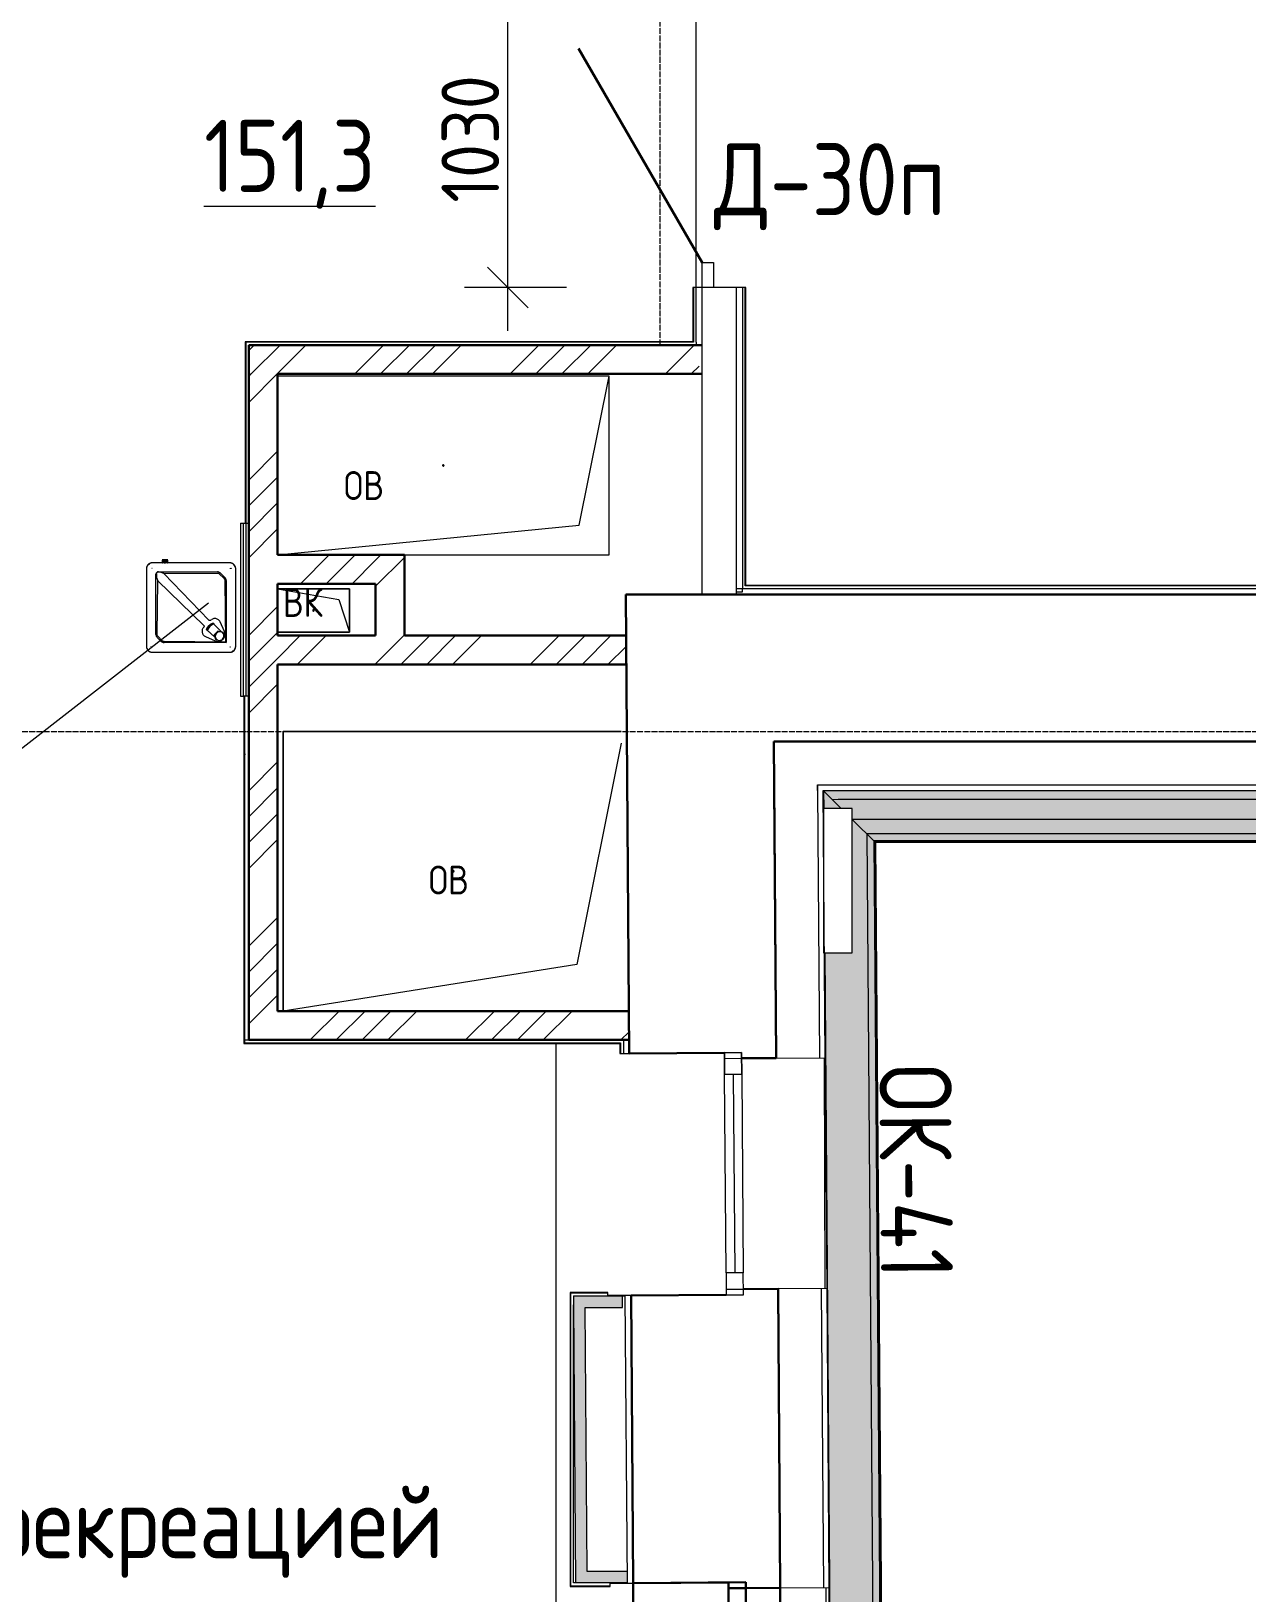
# Model space of a CAD drawing. Header units: millimetres. Extents: x -25149 to 64359, y -29707 to 46678.
# Drawn here: x 46668 to 50885, y 5308 to 10723 of the extents above; entities that cross this region are included whole.
import ezdxf

# ---------------------------------------------------------------- set-up
doc = ezdxf.new("R2010")
doc.units = ezdxf.units.MM
doc.linetypes.add('ADSK_Линия сетки', pattern=[25, 20, -2.5, 0, -2.5])
for name, color, linetype, lineweight in [('_ Окна', 7, 'Continuous', 9), ('Аннотация', 7, 'Continuous', 9), ('Двери', 7, 'Continuous', 9), ('Марки дверей', 7, 'Continuous', 20), ('Марки окон', 7, 'Continuous', 20), ('Марки помещений', 7, 'Continuous', 20), ('Обобщенные модели', 7, 'Continuous', 18), ('Ограждение', 7, 'Continuous', 9), ('Окна', 7, 'Continuous', 9), ('Оси', 7, 'Continuous', 9), ('Перекрытие', 7, 'Continuous', 18), ('Размеры', 7, 'Continuous', 5), ('Сантехника', 7, 'Continuous', 18), ('Стены внутренние', 7, 'Continuous', 18), ('Стены наружные', 7, 'Continuous', 18), ('Стены несущие', 7, 'Continuous', 30), ('Стены отделка', 7, 'Continuous', 30), ('Стены перегородки', 7, 'Continuous', 30), ('Стены штриховка', 7, 'Continuous', 9)]:
    doc.layers.add(name, color=color, linetype=linetype, lineweight=lineweight)
doc.layers.add('Линии', color=7, linetype='Continuous', lineweight=9, true_color=0x00a600)
doc.styles.add('GOST Common_2', font='GOST_Common.ttf', dxfattribs={"width": 0.9, "height": 250})
doc.styles.add('GOST Common_5', font='GOST_Common.ttf', dxfattribs={"width": 0.9, "height": 100})
doc.styles.add('GOST Common_6', font='GOST_Common.ttf', dxfattribs={"width": 0.9, "height": 200})
doc.dimstyles.new('ADSK_Основной_2_мм', dxfattribs={"dimscale": 304.8, "dimtxt": 201.142999, "dimasz": 0.463911, "dimexe": 0.492126, "dimexo": 0.492126, "dimgap": 0.098425, "dimtad": 1, "dimrnd": 0.01, "dimdsep": 46, "dimtxsty": 'GOST Common_6', "dimblk1": 'OBLIQUE', "dimblk2": 'OBLIQUE', "dimsah": 1, "dimcen": 0.09, "dimdle": 0.492126, "dimazin": 2, "dimtfac": 1, "dimtdec": 4, "dimtix": 1, "dimtmove": 0, "dimatfit": 3, "dimfxl": 1, "dimtvp": 1, "dimtolj": 1, "dimtzin": 0, "dimlwd": 20, "dimlwe": 20, "dimarcsym": 2})

# ---------------------------------------------------------------- blocks, each defined once
blk = doc.blocks.new('АС_Дверь_Однопольная_Алюминиевая - 1030х2200 алюм Д31п-3645205-План 2-го этажа')
at = {"layer": 'Двери'}
for p, q in [((-390, -20), (-303, -20)), ((-390, -60), (-390, -20)), ((-303, -20), (-303, -60)), ((553, -20), (640, -20)), ((553, -60), (553, -20)), ((640, -20), (640, -60)), ((-303, -60), (-390, -60)), ((640, -60), (553, -60))]:
    blk.add_line(p, q, dxfattribs=at)
at = {"layer": 'Двери', "lineweight": 30}
blk.add_line((553, -60), (-188.3, -488), dxfattribs=at)
blk = doc.blocks.new('GM_Отверстие прямоугольное _в плите_ - Отверстие-7250459-План 2-го этажа')
at = {"layer": 'Обобщенные модели'}
for p, q in [((-428.3, 323.3), (590, 485)), ((590, 485), (590, -485)), ((590, -485), (590, 485)), ((-581.8, -444), (-428.3, 323.3)), ((590, -485), (-581.5, -485)), ((-581.5, -485), (590, -485))]:
    blk.add_line(p, q, dxfattribs=at)
for start, end in [(360, 180), (180, 360), (60, 165), (300, 360), (195, 270)]:
    blk.add_arc((0, 0), 2.5, start, end, dxfattribs=at)
blk = doc.blocks.new('окна_rehau_однопольное_фрамуга_сверху - 800х2240 _нов_ ОК-41-6199350-План 2-го этажа')
at = {"layer": '_ Окна', "lineweight": 18}
for p, q in [((-420, 75), (-420, 135)), ((-420, 135), (-344, 135)), ((-344, 135), (-344, 75)), ((344, 135), (344, 75)), ((420, 135), (344, 135)), ((420, 75), (420, 135)), ((-344, 75), (-420, 75)), ((344, 75), (420, 75))]:
    blk.add_line(p, q, dxfattribs=at)
at = {"layer": '_ Окна'}
for p, q in [((-400, 75), (-400, 135)), ((400, 75), (400, 135)), ((-344, 105), (344, 105))]:
    blk.add_line(p, q, dxfattribs=at)
at = {"layer": 'Окна'}
for p, q in [((-420, 135), (-420, 75)), ((-344, 135), (-420, 135)), ((-344, 135), (344, 135)), ((420, 135), (344, 135)), ((420, 75), (420, 135)), ((-420, 75), (-344, 75)), ((344, 75), (-344, 75)), ((344, 75), (420, 75))]:
    blk.add_line(p, q, dxfattribs=at)
blk = doc.blocks.new('Ограждение - Ограждение-4657813-План 2-го этажа')
at = {"layer": 'Ограждение', "true_color": 0x373f43, "transparency": 33554432}
for points in [[(49416, 8027.6), (49417, 8027.6), (49415.5, 8089.4)], [(55961.1, 7909.8), (55780.1, 8088.4), (55552.2, 8088.4), (55552.2, 7989.4), (55052.2, 7989.4), (55052.2, 8088.4), (49416.5, 8088.4), (49477.8, 8027.6), (49516, 8027.6), (49516, 7989.7), (49596.5, 7909.8), (55930.6, 7909.8)], [(49660.7, -529.4), (49596.5, 7909.8), (49592.5, 7913.8), (49656.5, -525.2), (49660.5, -529.1)], [(55930.6, 7909.6), (55961.1, 7909.8), (55956.1, 7913.8), (49592.5, 7913.8), (49596.7, 7909.6), (55685.4, 7909.6)]]:
    blk.add_hatch(color=149, dxfattribs=at).paths.add_polyline_path(points)
h = blk.add_hatch(color=149, dxfattribs=at)
h.paths.add_polyline_path([(49660.5, -529.1), (49596.5, 7909.8), (49516, 7989.7), (49516, 7527.6), (49420.8, 7527.6), (49480.6, -349.4), (49649.3, -517.9)])
h.paths.add_polyline_path([(49479.6, -68.3), (49480.6, 431.7), (49579.6, 431.7), (49579.6, -68.3), (49480.6, -68.3)])
h.paths.add_polyline_path([(49417, 8027.6), (49477.8, 8027.6), (49416.5, 8088.4)])
at = {"layer": 'Ограждение'}
for p, q in [((49416, 8027.6), (49415.5, 8089.4)), ((49416.5, 8088.4), (49415.5, 8089.4)), ((49416.5, 8088.4), (49477.8, 8027.6)), ((49477.8, 8027.6), (49416.5, 8088.4)), ((49416.5, 8088.4), (49417, 8027.6)), ((49416.5, 8088.4), (49417, 8027.6)), ((55052.2, 8088.4), (49416.5, 8088.4)), ((55052.2, 8088.4), (49416.5, 8088.4)), ((49516, 7989.7), (49595.2, 7911.1)), ((49596.5, 7909.8), (49516, 7989.7)), ((49595.2, 7911.1), (49591.3, 7915)), ((49591.3, 7915), (49655.3, -523.9)), ((49591.3, 7915), (49592.5, 7913.8)), ((55955.9, 7915), (49591.3, 7915)), ((49592.5, 7913.8), (49595.2, 7911.1)), ((49595.2, 7911.1), (49592.5, 7913.8)), ((49592.5, 7913.8), (49656.5, -525.2)), ((49592.5, 7913.8), (49595.2, 7911.1)), ((55957.1, 7913.8), (49592.5, 7913.8)), ((49593.2, 7913.1), (49592.8, 7913.5)), ((49592.8, 7913.5), (49656.9, -525.5)), ((55957.4, 7913.5), (49592.8, 7913.5)), ((49594.9, 7911.4), (49593.2, 7913.1)), ((49593.2, 7913.1), (49657.2, -525.8)), ((49593.2, 7913.1), (49594.9, 7911.4)), ((55957.8, 7913.1), (49593.2, 7913.1)), ((49595.4, 7910.9), (49594.9, 7911.4)), ((49594.9, 7911.4), (49659, -527.6)), ((55959.6, 7911.4), (49594.9, 7911.4)), ((49595.2, 7911.1), (49659.2, -527.9)), ((49596.5, 7909.8), (49595.2, 7911.1)), ((49595.2, 7911.1), (49596.5, 7909.8)), ((55959.8, 7911.1), (49595.2, 7911.1)), ((49595.4, 7910.9), (49659.4, -528.1)), ((55960, 7910.9), (49595.4, 7910.9)), ((49595.5, 7910.8), (49659.6, -528.2)), ((49595.5, 7910.8), (49596.7, 7909.6)), ((55960.2, 7910.8), (49595.5, 7910.8)), ((49596.5, 7909.8), (49660.5, -529.1)), ((55961.1, 7909.8), (49596.5, 7909.8)), ((49596.7, 7909.6), (49660.7, -529.4)), ((55961.3, 7909.6), (49596.7, 7909.6)), ((49422.5, 7163.5), (49419.8, 7527.6)), ((49420.8, 7527.6), (49480.6, -349.4)), ((49420.8, 7527.6), (49480.6, -349.4)), ((49428.6, 6363.5), (49422.5, 7163.5)), ((49422.5, 7163.5), (49428.6, 6363.5)), ((49436.5, 5326.5), (49428.6, 6363.5)), ((49442.6, 4526.6), (49436.5, 5326.5)), ((49436.5, 5326.5), (49442.6, 4526.6))]:
    blk.add_line(p, q, dxfattribs=at)
blk = doc.blocks.new('Reece_Tap_Wolfen_Drinking-Fountain - 10 L_Stainless Steel-7189108-План 2-го этажа')
at = {"layer": 'Сантехника', "lineweight": 9}
for p, q in [((-100.2, 165.1), (-99.6, 164.5)), ((-90.5, 165.1), (-100.2, 165.1)), ((-99.6, 164.5), (-100.2, 163.9)), ((-100.2, 163.9), (-99.6, 163.3)), ((-90.5, 163.9), (-100.2, 163.9)), ((-99.6, 163.3), (-100.2, 162.7)), ((-100.2, 162.7), (-99.6, 162.1)), ((-90.5, 162.7), (-100.2, 162.7)), ((-90.5, 164.5), (-99.6, 164.5)), ((-90.5, 163.3), (-99.6, 163.3)), ((-98, 165.1), (-90.5, 165.1)), ((-90.5, 165.1), (-83, 165.1)), ((-80.8, 165.1), (-90.5, 165.1)), ((-81.4, 164.5), (-90.5, 164.5)), ((-80.8, 163.9), (-90.5, 163.9)), ((-81.4, 163.3), (-90.5, 163.3)), ((-80.8, 162.7), (-90.5, 162.7)), ((-81.4, 164.5), (-80.8, 165.1)), ((-80.8, 163.9), (-81.4, 164.5)), ((-81.4, 163.3), (-80.8, 163.9)), ((-80.8, 162.7), (-81.4, 163.3)), ((-81.4, 162.1), (-80.8, 162.7)), ((-99.6, 162.1), (-100.2, 161.5)), ((-100.2, 161.5), (-99.6, 160.9)), ((-90.5, 161.5), (-100.2, 161.5)), ((-99.6, 160.9), (-100.2, 160.3)), ((-100.2, 160.3), (-99.6, 159.7)), ((-90.5, 160.3), (-100.2, 160.3)), ((-99.6, 159.7), (-100.2, 159.1)), ((-100.2, 159.1), (-99.6, 158.5)), ((-90.5, 159.1), (-100.2, 159.1)), ((-99.6, 158.5), (-100.2, 157.9)), ((-100.2, 157.9), (-99.6, 157.3)), ((-90.5, 157.9), (-100.2, 157.9)), ((-99.6, 157.3), (-100.2, 156.7)), ((-100.2, 156.7), (-99.6, 156.1)), ((-90.5, 156.7), (-100.2, 156.7)), ((-99.6, 156.1), (-100.2, 155.5)), ((-100.2, 155.5), (-99.6, 154.9)), ((-90.5, 155.5), (-100.2, 155.5)), ((-90.5, 162.1), (-99.6, 162.1)), ((-90.5, 160.9), (-99.6, 160.9)), ((-90.5, 159.7), (-99.6, 159.7)), ((-90.5, 158.5), (-99.6, 158.5)), ((-90.5, 157.3), (-99.6, 157.3)), ((-90.5, 156.1), (-99.6, 156.1)), ((-81.4, 162.1), (-90.5, 162.1)), ((-80.8, 161.5), (-90.5, 161.5)), ((-81.4, 160.9), (-90.5, 160.9)), ((-80.8, 160.3), (-90.5, 160.3)), ((-81.4, 159.7), (-90.5, 159.7)), ((-80.8, 159.1), (-90.5, 159.1)), ((-81.4, 158.5), (-90.5, 158.5)), ((-80.8, 157.9), (-90.5, 157.9)), ((-81.4, 157.3), (-90.5, 157.3)), ((-80.8, 156.7), (-90.5, 156.7)), ((-81.4, 156.1), (-90.5, 156.1)), ((-80.8, 155.5), (-90.5, 155.5)), ((-80.8, 161.5), (-81.4, 162.1)), ((-81.4, 160.9), (-80.8, 161.5)), ((-80.8, 160.3), (-81.4, 160.9)), ((-81.4, 159.7), (-80.8, 160.3)), ((-80.8, 159.1), (-81.4, 159.7)), ((-81.4, 158.5), (-80.8, 159.1)), ((-80.8, 157.9), (-81.4, 158.5)), ((-81.4, 157.3), (-80.8, 157.9)), ((-80.8, 156.7), (-81.4, 157.3)), ((-81.4, 156.1), (-80.8, 156.7)), ((-80.8, 155.5), (-81.4, 156.1)), ((-81.4, 154.9), (-80.8, 155.5))]:
    blk.add_line(p, q, dxfattribs=at)
at = {"layer": 'Сантехника'}
for p, q in [((-155, 134), (-155, -134)), ((-136.4, 137), (-134.5, 137)), ((134, 155), (-134, 155)), ((-121.6, -93.8), (-121.6, 115.8)), ((-120.4, 115.8), (-120.4, 107.8)), ((-113.4, 124), (91.4, 124)), ((-109.7, 122.8), (-113.4, 122.8)), ((-113.2, 124), (-112, 122.8)), ((-112, 122.8), (-113.2, 124)), ((-94.5, 117.7), (-106.7, 122.4)), ((-100, 155), (-101.5, 155)), ((-100.2, 155), (-98.9, 155)), ((-93.3, 155), (-96, 155)), ((-94.5, 117.7), (91.4, 119.4)), ((61.9, -43.6), (-94.5, 117.7)), ((-92.7, 155), (-88.3, 155)), ((-92.7, 155), (-88.3, 155)), ((-85, 155), (-87.8, 155)), ((-82.1, 155), (-80.8, 155)), ((-79.5, 155), (-81, 155)), ((98.1, 116.7), (114.5, 100.7)), ((101.3, 119.9), (117.5, 103.7)), ((137, 134.5), (137, 136.4)), ((137.9, 137), (139.5, 137)), ((139.7, 136.4), (139.7, 135.2)), ((155, -134), (155, 134)), ((-120, 104.7), (-115.4, 92.8)), ((-117.4, -93.8), (-115.4, 92.8)), ((-115.4, 92.8), (43.9, -61.7)), ((117.5, 93.8), (119.7, -119.7)), ((121.6, 93.8), (121.6, -121.6)), ((115.6, -83.3), (100.6, -49.9)), ((-103.7, -117.5), (-117.5, -103.7)), ((-100.9, -114.8), (-114.6, -100.8)), ((49.9, -100.5), (83.3, -115.5)), ((54.4, -76.4), (57.4, -79.4)), ((57.6, -79.2), (54.5, -76.5)), ((74.7, -95.9), (66.8, -88)), ((76.2, -97.4), (74.7, -95.9)), ((85.4, -106.6), (76.2, -97.4)), ((79.4, -57.4), (76.4, -54.4)), ((76.5, -54.5), (79.2, -57.6)), ((85.6, -110.3), (81.3, -94.8)), ((81.6, -93.9), (93, -81.9)), ((82.5, -96), (86.7, -111.5)), ((94.2, -83), (82.7, -95)), ((87.1, -65.9), (90.4, -69.2)), ((88, -66.8), (95.9, -74.7)), ((94, -81.6), (109.8, -85)), ((110.9, -86.2), (95.1, -82.7)), ((95.9, -74.7), (97.4, -76.2)), ((97.4, -76.2), (106.4, -85.2)), ((104.1, -115.3), (115.6, -103.3)), ((111.4, -86.4), (110.2, -85.3)), ((115.8, -102.3), (111.6, -86.8)), ((-139.7, -135.2), (-139.7, -136.4)), ((-137.9, -137), (-139.5, -137)), ((-137, -134.5), (-137, -136.4)), ((-134, -155), (134, -155)), ((119.7, -119.7), (-93.8, -117.8)), ((121.6, -121.6), (-93.8, -121.6)), ((85.8, -110.7), (86.9, -111.9)), ((87.4, -112.1), (103.2, -115.6)), ((119.7, -119.7), (121.6, -121.6)), ((136.4, -137), (134.5, -137))]:
    blk.add_line(p, q, dxfattribs=at)
at = {"layer": 'Сантехника', "flags": 128}
for points in [[(-134, 155), (-134.8, 155), (-135.7, 154.9), (-136.5, 154.8), (-137.3, 154.7), (-138.2, 154.6), (-139, 154.4), (-139.8, 154.2), (-140.6, 153.9), (-141.4, 153.7), (-142.2, 153.3), (-142.9, 153), (-143.7, 152.6), (-144.4, 152.2), (-145.2, 151.8), (-145.9, 151.3), (-146.5, 150.8), (-147.2, 150.3), (-147.8, 149.8), (-148.5, 149.2), (-149.1, 148.6), (-149.6, 148), (-150.2, 147.4), (-150.7, 146.7), (-151.2, 146), (-151.7, 145.3), (-152.1, 144.6), (-152.5, 143.9), (-152.9, 143.1), (-153.3, 142.4), (-153.6, 141.6), (-153.9, 140.8), (-154.1, 140), (-154.3, 139.2), (-154.5, 138.4), (-154.7, 137.6), (-154.8, 136.7), (-154.9, 135.9), (-155, 135.1), (-155, 134.2), (-155, 134)], [(-106.7, 122.4), (-107, 122.5), (-107.5, 122.6), (-108, 122.7), (-108.6, 122.8), (-109.1, 122.8), (-109.7, 122.8)], [(155, 134), (155, 134.8), (154.9, 135.7), (154.8, 136.5), (154.7, 137.3), (154.6, 138.2), (154.4, 139), (154.2, 139.8), (153.9, 140.6), (153.7, 141.4), (153.3, 142.2), (153, 142.9), (152.6, 143.7), (152.2, 144.4), (151.8, 145.2), (151.3, 145.9), (150.8, 146.5), (150.3, 147.2), (149.8, 147.8), (149.2, 148.5), (148.6, 149.1), (148, 149.6), (147.4, 150.2), (146.7, 150.7), (146, 151.2), (145.3, 151.7), (144.6, 152.1), (143.9, 152.5), (143.1, 152.9), (142.4, 153.3), (141.6, 153.6), (140.8, 153.9), (140, 154.1), (139.2, 154.3), (138.4, 154.5), (137.6, 154.7), (136.7, 154.8), (135.9, 154.9), (135.1, 155), (134.2, 155), (134, 155)], [(-120.4, 107.8), (-120.4, 107.2), (-120.4, 106.6), (-120.3, 106), (-120.2, 105.5), (-120.1, 105.1), (-120, 104.7)], [(73.9, -54.4), (74.5, -54.1), (75.1, -54), (75.7, -54), (76.1, -54.2), (76.5, -54.5)], [(54.5, -76.5), (54.2, -76.1), (54, -75.7), (54, -75.1), (54.1, -74.5), (54.4, -73.9)], [(54.4, -73.9), (58, -68), (62.6, -62.6), (68, -58), (73.9, -54.4)], [(-155, -134), (-155, -134.8), (-154.9, -135.7), (-154.8, -136.5), (-154.7, -137.3), (-154.6, -138.2), (-154.4, -139), (-154.2, -139.8), (-153.9, -140.6), (-153.7, -141.4), (-153.3, -142.2), (-153, -142.9), (-152.6, -143.7), (-152.2, -144.4), (-151.8, -145.2), (-151.3, -145.9), (-150.8, -146.5), (-150.3, -147.2), (-149.8, -147.8), (-149.2, -148.5), (-148.6, -149.1), (-148, -149.6), (-147.4, -150.2), (-146.7, -150.7), (-146, -151.2), (-145.3, -151.7), (-144.6, -152.1), (-143.9, -152.5), (-143.1, -152.9), (-142.4, -153.3), (-141.6, -153.6), (-140.8, -153.9), (-140, -154.1), (-139.2, -154.3), (-138.4, -154.5), (-137.6, -154.7), (-136.7, -154.8), (-135.9, -154.9), (-135.1, -155), (-134.2, -155), (-134, -155)], [(134, -155), (134.8, -155), (135.7, -154.9), (136.5, -154.8), (137.3, -154.7), (138.2, -154.6), (139, -154.4), (139.8, -154.2), (140.6, -153.9), (141.4, -153.7), (142.2, -153.3), (142.9, -153), (143.7, -152.6), (144.4, -152.2), (145.2, -151.8), (145.9, -151.3), (146.5, -150.8), (147.2, -150.3), (147.8, -149.8), (148.5, -149.2), (149.1, -148.6), (149.6, -148), (150.2, -147.4), (150.7, -146.7), (151.2, -146), (151.7, -145.3), (152.1, -144.6), (152.5, -143.9), (152.9, -143.1), (153.3, -142.4), (153.6, -141.6), (153.9, -140.8), (154.1, -140), (154.3, -139.2), (154.5, -138.4), (154.7, -137.6), (154.8, -136.7), (154.9, -135.9), (155, -135.1), (155, -134.2), (155, -134)]]:
    blk.add_lwpolyline(points, dxfattribs=at)
at = {"layer": 'Сантехника'}
for centre, radius, start, end in [((-134, 134), 21, 140.284, 180), ((-134, 134), 21, 113.6771, 135.815), ((-137, 139.5), 13, 122.0346, 132.0601), ((-134, 134), 21, 102.5039, 111.3737), ((-134, 134), 21, 90, 97.6172), ((-113.4, 115.8), 8.25, 90, 180), ((-113.4, 115.8), 7.05, 90, 180), ((91.4, 110), 14, 45, 90), ((134, 134), 21, 50.284, 90), ((134, 134), 21, 23.6771, 45.815), ((134, 134), 21, 12.5039, 21.3737), ((134, 134), 21, 360, 7.6172), ((107.6, 93.8), 14, 0, 45), ((-107.6, -93.8), 14, 180, 225), ((-134, -134), 21, 180, 187.1754), ((-134, -134), 21, 192.5039, 201.3737), ((-134, -134), 21, 203.6771, 225.815), ((-134, -134), 21, 230.284, 270), ((-93.8, -107.6), 14, 225, 270), ((134, -134), 21, 270, 277.6172), ((134, -134), 21, 282.5039, 291.3737), ((134, -134), 21, 293.6771, 315.815), ((137, -139.5), 13, 302.0346, 312.0601), ((134, -134), 21, 320.284, 360)]:
    blk.add_arc(centre, radius, start, end, dxfattribs=at)
for centre, major_axis, ratio, start_param, end_param in [((59.5, -77.3), (2.12, 2.12), 0.669131, 2.016204, 3.199065), ((80.8, -80.8), (22.7, 22.7), 0.669131, 1.125389, 2.016204), ((-164.2, -318.9), (230.9, 230.9), 0.669131, 0, 0.057472), ((77.3, -59.5), (2.12, 2.12), 0.669131, 6.225713, 7.408574), ((318.9, 164.2), (230.9, 230.9), 0.669131, 3.08412, 3.141593), ((82.3, -94.5), (0.707, 0.707), 0.951057, 1.595877, 2.643074), ((83.4, -95.7), (0.707, 0.707), 0.951057, 1.595877, 2.643074), ((99.1, -99.1), (10.9, 10.9), 0.951057, 1.570796, 4.712389), ((99.1, -99.1), (10.9, 10.9), 0.951057, 4.712389, 7.853982), ((93.7, -82.5), (0.707, 0.707), 0.951057, 0.548679, 1.595877), ((94.9, -83.7), (0.707, 0.707), 0.951057, 0.548679, 1.595877), ((110.7, -87.1), (0.707, 0.707), 0.951057, 5.784667, 6.831864), ((114.9, -102.6), (0.707, 0.707), 0.951057, 4.737469, 5.784667), ((87.6, -111.2), (0.691, 0.691), 0.951057, 2.643074, 3.690272), ((103.4, -114.6), (0.707, 0.707), 0.951057, 3.690272, 4.737469)]:
    blk.add_ellipse(centre, major_axis=major_axis, ratio=ratio, start_param=start_param, end_param=end_param, dxfattribs=at)
for points in [[(91.4, 119.4), (92.3, 119.4), (93.9, 119.2), (96.2, 118.2), (97.5, 117.3), (98.1, 116.7)], [(114.5, 100.7), (115.1, 100.1), (116.2, 98.7), (117.2, 96.3), (117.5, 94.7), (117.5, 93.8)], [(71.2, -41.6), (70.3, -42.2), (69.4, -42.9), (68.6, -43.7)], [(100.6, -49.9), (99.9, -48.4), (98.3, -45.7), (94.9, -42.3), (90.8, -39.8), (86.2, -38.3), (81.4, -38), (76.7, -38.8), (73.8, -40.1), (72.4, -40.9)], [(-114.6, -100.8), (-115.2, -100.1), (-116.2, -98.8), (-117.2, -96.3), (-117.4, -94.7), (-117.4, -93.8)], [(44, -68.4), (42.8, -69.6), (40.9, -72.1), (38.9, -76.5), (38.1, -81.3), (38.4, -86.1), (39.8, -90.7), (42.3, -94.8), (45.8, -98.2), (48.5, -99.9), (49.9, -100.5)], [(-93.8, -117.8), (-94.7, -117.8), (-96.4, -117.6), (-98.9, -116.5), (-100.3, -115.4), (-100.9, -114.8)]]:
    blk.add_open_spline(points, degree=3, dxfattribs=at)
for points, knots in [([(68.6, -43.7), (68, -44.3), (66.9, -44.9), (65.2, -45.1), (63.6, -44.9), (62.5, -44.2), (61.9, -43.6)], [-1, -1, -1, -1, -0.666667, -0.5, -0.333333, 0, 0, 0, 0]), ([(43.9, -61.7), (44.5, -62.3), (45.1, -63.4), (45.4, -65.1), (45.2, -66.7), (44.5, -67.8), (44, -68.4)], [-1, -1, -1, -1, -0.666667, -0.5, -0.333333, 0, 0, 0, 0]), ([(104.6, -114.9), (105.1, -114.7), (108.9, -112.5), (112.8, -108.7), (115, -104.4), (115.4, -103.7)], [-0.6261625, -0.6261625, -0.6261625, -0.6261625, -0.6, -0.4, -0.3568135, -0.3568135, -0.3568135, -0.3568135]), ([(116, -102.4), (116.2, -101.8), (117.1, -99.3), (117.9, -94.8), (117.6, -88.9), (116.4, -85.1), (115.6, -83.3)], [-0.3326134, -0.3326134, -0.3326134, -0.3326134, -0.3, -0.2, -0.1, 0, 0, 0, 0]), ([(83.3, -115.5), (85.2, -116.4), (88.9, -117.5), (95.7, -117.9), (100.4, -116.8), (103, -115.7)], [-1, -1, -1, -1, -0.9, -0.8, -0.6559474, -0.6559474, -0.6559474, -0.6559474])]:
    blk.add_open_spline(points, degree=3, knots=knots, dxfattribs=at)
blk = doc.blocks.new('GM_Отверстие прямоугольное _в плите_ - Отверстие-V48-План 2-го этажа')
at = {"layer": 'Обобщенные модели'}
for p, q in [((-75, -125), (-75, 125)), ((-75, 125), (75, 125)), ((75, 125), (-75, 125)), ((-75, 125), (-75, -125)), ((-37.5, 87.5), (75, 125)), ((75, 125), (75, -125)), ((75, -125), (75, 125)), ((-75, -125), (-37.5, 87.5))]:
    blk.add_line(p, q, dxfattribs=at)
for start, end in [(360, 180), (180, 360), (60, 165), (300, 360), (195, 270)]:
    blk.add_arc((0, 0), 2.5, start, end, dxfattribs=at)
blk = doc.blocks.new('GM_Отверстие прямоугольное _в плите_ - Отверстие-7241419-План 2-го этажа')
at = {"layer": 'Обобщенные модели'}
for p, q in [((-310, 575), (-206.7, -471.7)), ((310, -575), (310, 575)), ((310, -575), (310, 575)), ((-310, 135), (-310, -575)), ((-310, 135), (-310, -575)), ((-206.7, -471.7), (310, -575)), ((-310, -575), (310, -575)), ((-310, -575), (310, -575))]:
    blk.add_line(p, q, dxfattribs=at)
for start, end in [(0, 180), (180, 360), (240, 0), (0, 105), (195, 210)]:
    blk.add_arc((0, 0), 2.5, start, end, dxfattribs=at)
blk = doc.blocks.new('окна_rehau_однопольное_фрамуга_сверху - 800х2240 _нов_ ОК-41-V53-План 2-го этажа')
at = {"layer": 'Линии', "color": 7, "lineweight": 30}
for p, q in [((-400, 255), (400, 255)), ((400, 255), (-400, 255)), ((-420, 75), (-420, 135)), ((-420, 135), (-344, 135)), ((-420, 135), (-420, 75)), ((-344, 135), (-420, 135)), ((-420, 135), (-420, -255)), ((420, 135), (-420, 135)), ((-400, 75), (-400, 135)), ((400, 135), (-400, 135)), ((-344, 135), (-344, 75)), ((-344, 75), (-344, 135)), ((-344, 75), (-344, 135)), ((-344, 135), (344, 135)), ((344, 135), (344, 75)), ((420, 135), (344, 135)), ((420, 135), (344, 135)), ((344, 135), (344, 75)), ((344, 135), (344, 75)), ((400, 75), (400, 135)), ((420, 75), (420, 135)), ((420, 75), (420, 135)), ((420, 135), (420, -255)), ((-344, 75), (-420, 75)), ((-420, 75), (-344, 75)), ((-344, 105), (344, 105)), ((344, 75), (-344, 75)), ((344, 75), (420, 75)), ((344, 75), (420, 75)), ((-420, -255), (420, -255)), ((420, -255), (-420, -255))]:
    blk.add_line(p, q, dxfattribs=at)
blk = doc.blocks.new('_Oblique')
at = {"color": 0, "linetype": 'ByBlock', "lineweight": -2}
blk.add_line((-0.5, -0.5), (0.5, 0.5), dxfattribs=at)
blk = doc.blocks.new('DIMBLOCK38-План 2-го этажа')
at = {"layer": 'Defpoints', "color": 0, "transparency": 16777216}
for p in [(48321.1, 10864.4), (48714, 10864.4), (48674.6, 9834.4)]:
    blk.add_point(p, dxfattribs=at)
at = {"layer": 'Размеры', "color": 0, "transparency": 16777216}
for p, q in [((48321.1, 9684.4), (48321.1, 11014.4)), ((48564, 10864.4), (48171.1, 10864.4)), ((48524.6, 9834.4), (48171.1, 9834.4))]:
    blk.add_line(p, q, dxfattribs=at)
at = {"layer": 'Размеры', "color": 0, "transparency": 16777216, "xscale": 141.4, "yscale": 141.4, "zscale": 141.4}
for p, rotation in [((48321.1, 10864.4), 90), ((48321.1, 9834.4), 270)]:
    blk.add_blockref('_Oblique', p, dxfattribs=dict(at, rotation=rotation))
at = {"layer": 'Размеры', "color": 0, "transparency": 16777216, "insert": (48191.1, 10349.4), "char_height": 200, "width": 560.473, "attachment_point": 5, "rotation": 90, "style": 'GOST Common_6'}
blk.add_mtext('\\A1;1030', dxfattribs=at)

msp = doc.modelspace()

# ---------------------------------------------------------------- hatches: boundary and pattern name
at = {"lineweight": 9}
h = msp.add_hatch(dxfattribs=at)
h.set_pattern_fill('ANSI34', color=256, scale=20)
h.paths.add_polyline_path([(47422.5, 9534.429), (48985, 9534.429), (48985, 9634.429), (47422.5, 9634.429)])
h = msp.add_hatch(dxfattribs=at)
h.set_pattern_fill('ANSI34', color=256, scale=20)
h.paths.add_polyline_path([(47522.5, 7325), (47522.5, 9534.429), (47422.5, 9534.429), (47422.5, 7325)])
h = msp.add_hatch(dxfattribs=at)
h.set_pattern_fill('ANSI34', color=256, scale=20)
h.paths.add_polyline_path([(47817.207, 8807.057), (47862.5, 8807.057), (47862.5, 8907.057), (47522.5, 8907.057), (47522.5, 8807.057), (47555.486, 8807.057)])
h = msp.add_hatch(dxfattribs=at)
h.set_pattern_fill('ANSI34', color=256, scale=20)
h.paths.add_polyline_path([(47962.5, 8627.057), (47962.5, 8907.057), (47862.5, 8907.057), (47862.5, 8627.057)])
h = msp.add_hatch(dxfattribs=at)
h.set_pattern_fill('ANSI34', color=256, scale=20)
h.paths.add_polyline_path([(47522.5, 8527.057), (48731.419, 8527.057), (48731.419, 8627.057), (47522.5, 8627.057), (47522.5, 8587.917)])
h = msp.add_hatch(dxfattribs=at)
h.set_pattern_fill('ANSI34', color=256, scale=20)
h.paths.add_polyline_path([(48340.649, 7225), (48742.06, 7225), (48741.301, 7325), (47422.5, 7325), (47422.5, 7225)])
at = {"layer": 'Стены внутренние', "lineweight": 9}
h = msp.add_hatch(dxfattribs=at)
h.set_pattern_fill('FP_6', color=256, style=0, pattern_type=2)
h.set_pattern_definition([(0, (0, 0), (406.4, 101.6), [33.528, -271.272, 33.528, -271.272, -1625.6]), (0, (0, 0), (406.4, 101.6), [-609.6, 33.528, -576.072, 33.528, -271.272, -711.2]), (0, (0, 0), (406.4, 101.6), [-1524, 33.528, -169.672, 33.528, -474.472]), (120, (152.4, 50.8), (-291.18818, 301.15272), [33.528, -271.272, 33.528, -271.272, -1625.6]), (120, (152.4, 50.8), (-291.18818, 301.15272), [-609.6, 33.528, -576.072, 33.528, -271.272, -711.2]), (120, (152.4, 50.8), (-291.18818, 301.15272), [-1524, 33.528, -169.672, 33.528, -474.472]), (240, (203.2, 254), (-115.21182, -402.75272), [33.528, -271.272, 33.528, -271.272, -1625.6]), (240, (203.2, 254), (-115.21182, -402.75272), [-609.6, 33.528, -576.072, 33.528, -271.272, -711.2]), (240, (203.2, 254), (-115.21182, -402.75272), [-1524, 33.528, -169.672, 33.528, -474.472])])
h.paths.add_polyline_path([(47407.5, 7225), (47422.5, 7225), (47422.5, 8417.057), (47407.5, 8417.057), (47407.5, 8186.968)])
at = {"layer": 'Стены внутренние'}
for points in [[(48556.043, 5381.901), (48596.044, 5381.901), (48588.793, 6337.271), (48548.792, 6337.271), (48553.011, 5781.273)], [(48589.096, 6297.271), (48719.1, 6297.271), (48719.1, 6337.271), (48588.793, 6337.271)], [(48736.048, 5341.901), (48736.048, 5381.901), (48556.043, 5381.901), (48556.346, 5341.901)]]:
    msp.add_hatch(color=256, dxfattribs=at).paths.add_polyline_path(points)

# ---------------------------------------------------------------- linework, layer by layer
at = {"layer": 'Аннотация'}
msp.add_line((47283.034, 8739.139), (46387.414, 8042.344), dxfattribs=at)
at = {"layer": 'Оси', "color": 252, "linetype": 'ADSK_Линия сетки'}
for p, q in [((48849.565, 9634.429), (48849.565, 42991.845)), ((-10114.729, 8295), (56004.853, 8295))]:
    msp.add_line(p, q, dxfattribs=at)
at = {"layer": 'Перекрытие'}
for p, q in [((48975, 9834.429), (48975, 10864.429)), ((48487.76, 7213), (48487.76, 395)), ((48668.778, 6339.517), (49078.766, 6342.629))]:
    msp.add_line(p, q, dxfattribs=at)
at = {"layer": 'Стены внутренние'}
msp.add_line((48728.79, 6338.207), (48728.776, 6339.972), dxfattribs=at)
at = {"layer": 'Стены наружные'}
for p, q in [((49416.939, 8027.642), (49416.755, 8088.202)), ((49445.86, 8059.317), (49515.747, 8059.847)), ((49466.843, 8059.429), (55052.223, 8059.429)), ((49515.747, 8059.847), (49515.75, 8059.429)), ((55052.223, 7989.429), (49516.281, 7989.429)), ((49566.661, 7939.429), (49630.557, -479.439)), ((55930.561, 7939.429), (49566.662, 7939.429)), ((49422.008, 6363.469), (49419.572, 7163.473)), ((49427.604, 4526.458), (49425.167, 5326.463))]:
    msp.add_line(p, q, dxfattribs=at)
at = {"layer": 'Стены несущие'}
for p, q in [((47422.5, 9634.429), (47422.5, 7225)), ((48995, 9634.429), (47422.5, 9634.429)), ((47522.5, 8907.057), (47522.5, 9534.429)), ((47522.5, 9534.429), (48995, 9534.429)), ((47962.5, 8907.057), (47522.5, 8907.057)), ((47962.5, 8627.057), (47962.5, 8907.057)), ((47522.5, 8627.057), (47522.5, 8807.057)), ((47522.5, 8807.057), (47862.5, 8807.057)), ((47862.5, 8807.057), (47862.5, 8627.057)), ((55094.537, 8769.429), (48730.338, 8769.429)), ((48742.414, 7178.334), (48730.338, 8769.429)), ((47862.5, 8627.057), (47522.5, 8627.057)), ((48731.419, 8627.057), (47962.5, 8627.057)), ((48731.419, 8527.057), (48731.419, 8627.057)), ((47522.5, 8527.057), (48731.419, 8527.057)), ((47522.5, 7325), (47522.5, 8527.057)), ((49252.551, 7162.206), (49244.224, 8259.429)), ((49244.224, 8259.429), (55608.679, 8259.429)), ((49245.362, 8109.429), (49252.551, 7162.206)), ((48741.301, 7325), (47522.5, 7325)), ((47422.5, 7225), (48742.06, 7225)), ((48742.414, 7178.334), (49072.405, 7180.839)), ((49132.555, 7161.295), (49252.551, 7162.206)), ((49078.78, 6340.863), (48748.789, 6338.359)), ((48756.356, 5341.387), (48748.789, 6338.359)), ((49258.623, 6362.229), (49138.626, 6361.318)), ((49266.493, 5325.258), (49258.623, 6362.229)), ((49258.638, 6360.229), (49266.493, 5325.258)), ((48756.356, 5341.387), (49086.346, 5343.892)), ((49146.496, 5324.348), (49266.493, 5325.258))]:
    msp.add_line(p, q, dxfattribs=at)
at = {"layer": 'Стены отделка', "lineweight": 9}
for p, q in [((48995, 9834.429), (48963, 9834.429)), ((48963, 9834.429), (48963, 9646.429)), ((48975, 9729.429), (48975, 9834.429)), ((49147, 9834.429), (49115, 9834.429)), ((49135, 9834.429), (49135, 9729.429)), ((49147, 8801.429), (49147, 9834.429)), ((48963, 9646.429), (47410.5, 9646.429)), ((47410.5, 9646.429), (47410.5, 9017.057)), ((48975, 9644.429), (48975, 9634.429)), ((47394.5, 9017.057), (47394.5, 8417.057)), ((47394.5, 9017.057), (47422.5, 9017.057)), ((55065.082, 8789.429), (49115, 8789.429)), ((49115, 8779.429), (49135, 8779.429)), ((49135, 8779.429), (49135, 8789.429)), ((54842.744, 8801.429), (49147, 8801.429)), ((47394.5, 8417.057), (47405.5, 8417.057)), ((47405.5, 8417.057), (47405.5, 7213)), ((49244.224, 8259.429), (49244.224, 8259.429)), ((49244.224, 8259.429), (49245.362, 8109.429)), ((49395.366, 8109.429), (49395.366, 8089.429)), ((49395.366, 8109.429), (55759.897, 8109.429)), ((49395.518, 8089.429), (49395.366, 8109.429)), ((49415.519, 8089.429), (55779.897, 8089.429)), ((49422.546, 7163.496), (49415.519, 8089.429)), ((49515.988, 8027.642), (49415.988, 8027.642)), ((49415.988, 8027.642), (49415.988, 7527.642)), ((49515.988, 7527.642), (49515.988, 8027.642)), ((49415.988, 7527.642), (49515.988, 7527.642)), ((47405.5, 7213), (48710.15, 7213)), ((48710.15, 7213), (48710.415, 7178.092)), ((48710.415, 7178.092), (48742.414, 7178.334)), ((49252.551, 7162.206), (49422.546, 7163.496)), ((48537.023, 6347.271), (48537.023, 5331.901)), ((48668.704, 6349.271), (48539.023, 6349.271)), ((48549.023, 6337.271), (48728.797, 6337.271)), ((48668.791, 6337.751), (48668.704, 6349.271)), ((48748.789, 6338.359), (48668.791, 6337.751)), ((48719.1, 6297.271), (48719.1, 6337.271)), ((48728.797, 6337.271), (48728.79, 6338.207)), ((48736.356, 5341.236), (48728.797, 6337.271)), ((49428.618, 6363.519), (49258.623, 6362.229)), ((49258.623, 6362.229), (49258.638, 6360.229)), ((49436.488, 5326.549), (49428.618, 6363.519)), ((48549.023, 6306.758), (48556.346, 5341.901)), ((48549.023, 5341.901), (48549.023, 6306.758)), ((48596.044, 5381.901), (48589.096, 6297.271)), ((48589.096, 6297.271), (48719.1, 6297.271)), ((48736.048, 5381.901), (48596.044, 5381.901)), ((48736.048, 5341.901), (48736.048, 5381.901)), ((48539.023, 5329.901), (48676.441, 5329.901)), ((48736.351, 5341.901), (48549.023, 5341.901)), ((48676.358, 5340.78), (48756.356, 5341.387)), ((48676.441, 5329.901), (48676.358, 5340.78)), ((49266.493, 5325.258), (49436.488, 5326.549))]:
    msp.add_line(p, q, dxfattribs=at)
at = {"layer": 'Стены перегородки', "lineweight": 18}
for p, q in [((48995, 8769.429), (48995, 9834.429)), ((49115, 9834.429), (49035, 9834.429)), ((49115, 8769.429), (49115, 9834.429))]:
    msp.add_line(p, q, dxfattribs=at)
at = {"layer": 'Стены штриховка'}
for p, q in [((48965, 9834.429), (48965, 9644.429)), ((49145, 8799.429), (49145, 9834.429)), ((48975, 9644.429), (48975, 9729.429)), ((49135, 9729.429), (49135, 8789.429)), ((48965, 9644.429), (47412.5, 9644.429)), ((47412.5, 9644.429), (47412.5, 8417.057)), ((47403.5, 9017.057), (47403.5, 8417.057)), ((54844.76, 8799.429), (49145, 8799.429)), ((47422.5, 8417.057), (47405.5, 8417.057)), ((47407.5, 8417.057), (47407.5, 7213)), ((49395.518, 8089.429), (49402.547, 7163.344)), ((47407.5, 7225), (47422.5, 7225)), ((47407.5, 7215), (48712.135, 7215)), ((48712.135, 7215), (48712.415, 7178.107)), ((48722.059, 7225), (48722.415, 7178.183)), ((48539.023, 6349.271), (48537.023, 6349.271)), ((48537.023, 6349.271), (48537.023, 6347.271)), ((48668.719, 6347.271), (48537.023, 6347.271)), ((48539.023, 6349.271), (48539.023, 5329.901)), ((48549.023, 6337.271), (48548.792, 6337.271)), ((48548.792, 6337.271), (48549.023, 6306.758)), ((49408.618, 6363.367), (49416.489, 5326.397)), ((48537.023, 5331.901), (48676.425, 5331.901)), ((48537.023, 5331.901), (48537.023, 5329.901)), ((48537.023, 5329.901), (48539.023, 5329.901))]:
    msp.add_line(p, q, dxfattribs=at)

# ---------------------------------------------------------------- block references
at = {"layer": 'Двери', "rotation": 270}
msp.add_blockref('АС_Дверь_Однопольная_Алюминиевая - 1030х2200 алюм Д31п-3645205-План 2-го этажа', (49055, 10474.429), dxfattribs=at)
at = {"layer": 'Линии', "color": 7, "lineweight": 30, "rotation": 270.4348437794068}
msp.add_blockref('окна_rehau_однопольное_фрамуга_сверху - 800х2240 _нов_ ОК-41-V53-План 2-го этажа', (49014.536, 4923.335), dxfattribs=at)
at = {"layer": 'Обобщенные модели'}
for name, p, rotation in [('GM_Отверстие прямоугольное _в плите_ - Отверстие-7241419-План 2-го этажа', (48097.5, 9217.057), 90.00000000000078), ('GM_Отверстие прямоугольное _в плите_ - Отверстие-V48-План 2-го этажа', (47647.5, 8714.429), 269.9999999999999), ('GM_Отверстие прямоугольное _в плите_ - Отверстие-7250459-План 2-го этажа', (48132.449, 7810), 180)]:
    msp.add_blockref(name, p, dxfattribs=dict(at, rotation=rotation))
at = {"layer": 'Ограждение'}
msp.add_blockref('Ограждение - Ограждение-4657813-План 2-го этажа', (0, 0), dxfattribs=at)
at = {"layer": 'Окна', "rotation": 270.4348437794068}
msp.add_blockref('окна_rehau_однопольное_фрамуга_сверху - 800х2240 _нов_ ОК-41-6199350-План 2-го этажа', (49000.594, 6760.282), dxfattribs=at)
at = {"layer": 'Сантехника'}
msp.add_blockref('Reece_Tap_Wolfen_Drinking-Fountain - 10 L_Stainless Steel-7189108-План 2-го этажа', (47222.5, 8724.429), dxfattribs=at)

# ---------------------------------------------------------------- texts
at = {"layer": 'Аннотация', "color": 251, "true_color": 0x4b4b4b, "char_height": 100, "width": 156.348, "attachment_point": 1, "line_spacing_factor": 1.022766, "style": 'GOST Common_5'}
for s, insert in [('\\pxt3.6,7.2,10.8,14.4,18,21.6,25.2,28.8,32.4,36,39.6,43.2,46.8,50.4,54,57.6,61.2,64.8,68.4,72,75.6,79.2,82.8,86.4,90,93.6,97.2,100.8,104.4,108,111.6,115.2;{ОВ}', (47752.421, 9197.423)), ('\\pxt3.6,7.2,10.8,14.4,18,21.6,25.2,28.8,32.4,36,39.6,43.2,46.8,50.4,54,57.6,61.2,64.8,68.4,72,75.6,79.2,82.8,86.4,90,93.6,97.2,100.8,104.4,108,111.6,115.2;{ВК}', (47540.95, 8792.216)), ('\\pxt3.6,7.2,10.8,14.4,18,21.6,25.2,28.8,32.4,36,39.6,43.2,46.8,50.4,54,57.6,61.2,64.8,68.4,72,75.6,79.2,82.8,86.4,90,93.6,97.2,100.8,104.4,108,111.6,115.2;{ОВ}', (48046.676, 7829.519))]:
    msp.add_mtext(s, dxfattribs=dict(at, insert=insert))
at = {"layer": 'Марки дверей', "lineweight": 9, "insert": (49438.156, 10183.787), "char_height": 250, "width": 851.4, "attachment_point": 5, "line_spacing_factor": 1.022766, "style": 'GOST Common_2'}
msp.add_mtext('\\pxqc,t1.8,3.6,5.4,7.2,9,10.8,12.6,14.4,16.2,18,19.8,21.6,23.4,25.2,27,28.8,30.6,32.4,34.2,36,37.8,39.6,41.4,43.2,45,46.8,48.6,50.4,52.2,54,55.8,57.6;{Д-30п}', dxfattribs=at)
at = {"layer": 'Марки окон', "lineweight": 9, "insert": (49737.222, 6768.573), "char_height": 250, "width": 815.4, "attachment_point": 5, "rotation": 270.434844, "line_spacing_factor": 1.022766, "style": 'GOST Common_2'}
msp.add_mtext('\\pxqc,t1.8,3.6,5.4,7.2,9,10.8,12.6,14.4,16.2,18,19.8,21.6,23.4,25.2,27,28.8,30.6,32.4,34.2,36,37.8,39.6,41.4,43.2,45,46.8,48.6,50.4,52.2,54,55.8,57.6;{ОК-41}', dxfattribs=at)
at = {"layer": 'Марки помещений', "lineweight": 9, "char_height": 250, "attachment_point": 5, "line_spacing_factor": 1.022766, "style": 'GOST Common_2'}
for s, insert, width in [('\\pxqc,t1.8,3.6,5.4,7.2,9,10.8,12.6,14.4,16.2,18,19.8,21.6,23.4,25.2,27,28.8,30.6,32.4,34.2,36,37.8,39.6,41.4,43.2,45,46.8,48.6,50.4,52.2,54,55.8,57.6;{\\L151,3}', (47565.074, 10261.624), 630.9), ('\\pxqc,t1.8,3.6,5.4,7.2,9,10.8,12.6,14.4,16.2,18,19.8,21.6,23.4,25.2,27,28.8,30.6,32.4,34.2,36,37.8,39.6,41.4,43.2,45,46.8,48.6,50.4,52.2,54,55.8,57.6;{Коридор с рекреацией}', (46569.456, 5518.64), 3083.4)]:
    msp.add_mtext(s, dxfattribs=dict(at, insert=insert, width=width))

# ---------------------------------------------------------------- dimensions: what is measured, and where the dimension line sits
at = {"layer": 'Размеры'}
dim = msp.add_linear_dim(base=(48321.137, 10864.429), p1=(48674.576, 9834.429), p2=(48714.026, 10864.429), angle=90, dimstyle='ADSK_Основной_2_мм', override={"dimpost": '<>', "dimfxl": 1030.755203, "dimlwd": 65535, "dimlwe": 65535}, dxfattribs=at)
dim.commit()
dim.dimension.update_dxf_attribs({"geometry": 'DIMBLOCK38-План 2-го этажа', "text_midpoint": (48191.137, 10349.429)})

doc.saveas('drawing.dxf')
